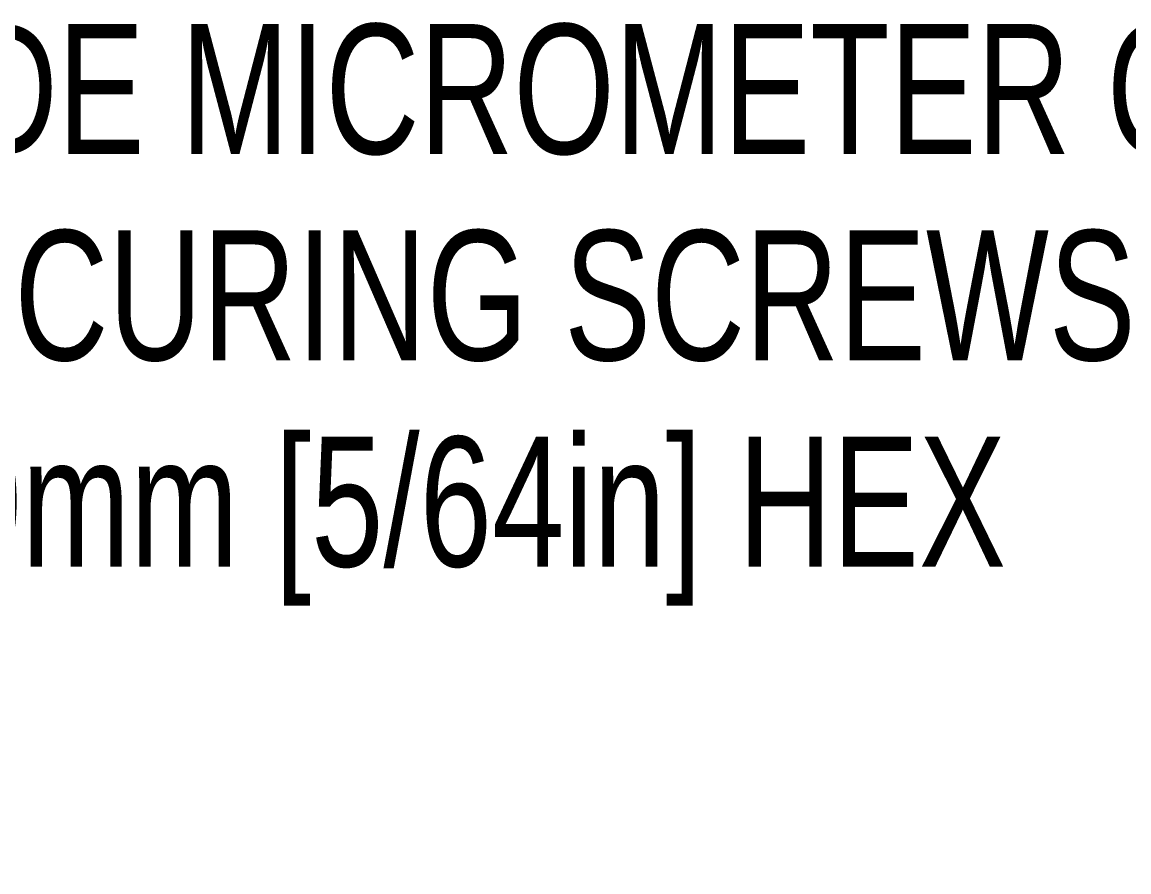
# Model space of a CAD drawing. Header units: millimetres. Extents: x 2 to 278, y 1 to 215.
# Drawn here: x 49.8 to 67.84, y 50.81 to 64.66 of the extents above; entities that cross this region are included whole.
import ezdxf

# ---------------------------------------------------------------- set-up
doc = ezdxf.new("R2010")
doc.units = ezdxf.units.MM
doc.styles.add('SLDTEXTSTYLE0', font='TXT', dxfattribs={"width": 0.75})
doc.dimstyles.new('SLDDIMSTYLE0', dxfattribs={"dimtxt": 2.116667, "dimasz": 3.175, "dimexe": 0, "dimexo": 0.0625, "dimgap": 0.529167, "dimtad": 0, "dimtih": 1, "dimtoh": 1, "dimdec": 1, "dimlfac": 2, "dimrnd": 1e-09, "dimzin": 12, "dimdsep": 46, "dimtxsty": 'SLDTEXTSTYLE0', "dimsah": 1, "dimcen": 0, "dimadec": 0, "dimazin": 3, "dimtfac": 1, "dimtdec": 1, "dimtofl": 0, "dimtmove": 0, "dimatfit": 3, "dimfxl": 1, "dimfrac": 2, "dimtolj": 1, "dimtzin": 12, "dimarcsym": 0})

# ---------------------------------------------------------------- blocks, each defined once
blk = doc.blocks.new('_D_24')
at = {"color": 8, "linetype": 'Continuous', "lineweight": 0}
for p, q in [((32.114, 46.05), (42.237, 63.583)), ((42.237, 63.583), (46.047, 63.583))]:
    blk.add_line(p, q, dxfattribs=at)
at = {"color": 8, "linetype": 'Continuous', "lineweight": 18}
blk.add_solid([(32.114, 46.05), (34.142, 48.545), (33.262, 49.053)], dxfattribs=at)
at = {"color": 8, "linetype": 'Continuous', "lineweight": 18, "char_height": 2.11667, "attachment_point": 1, "style": 'SLDTEXTSTYLE0'}
for s, insert in [('SIDE MICROMETER CLAMP', (46.841, 64.63)), ('SECURING SCREWS', (46.841, 61.267)), ('2.0mm [5/64in] HEX', (46.841, 57.904))]:
    blk.add_mtext(s, dxfattribs=dict(at, insert=insert))

msp = doc.modelspace()

# ---------------------------------------------------------------- dimensions: what is measured, and where the dimension line sits
at = {"color": 8, "linetype": 'Continuous', "lineweight": 18}
dim = msp.add_diameter_dim_2p(p1=(31.057, 44.218), p2=(32.114, 46.05), text='SIDE MICROMETER CLAMP\\PSECURING SCREWS\\P2.0mm [5/64in] HEX', dimstyle='SLDDIMSTYLE0', override={"dimpost": '<>'}, dxfattribs=at)
dim.commit()
dim.dimension.update_dxf_attribs({"geometry": '_D_24', "text_midpoint": (64.543, 63.583), "dimtype": 163})

doc.saveas('drawing.dxf')
